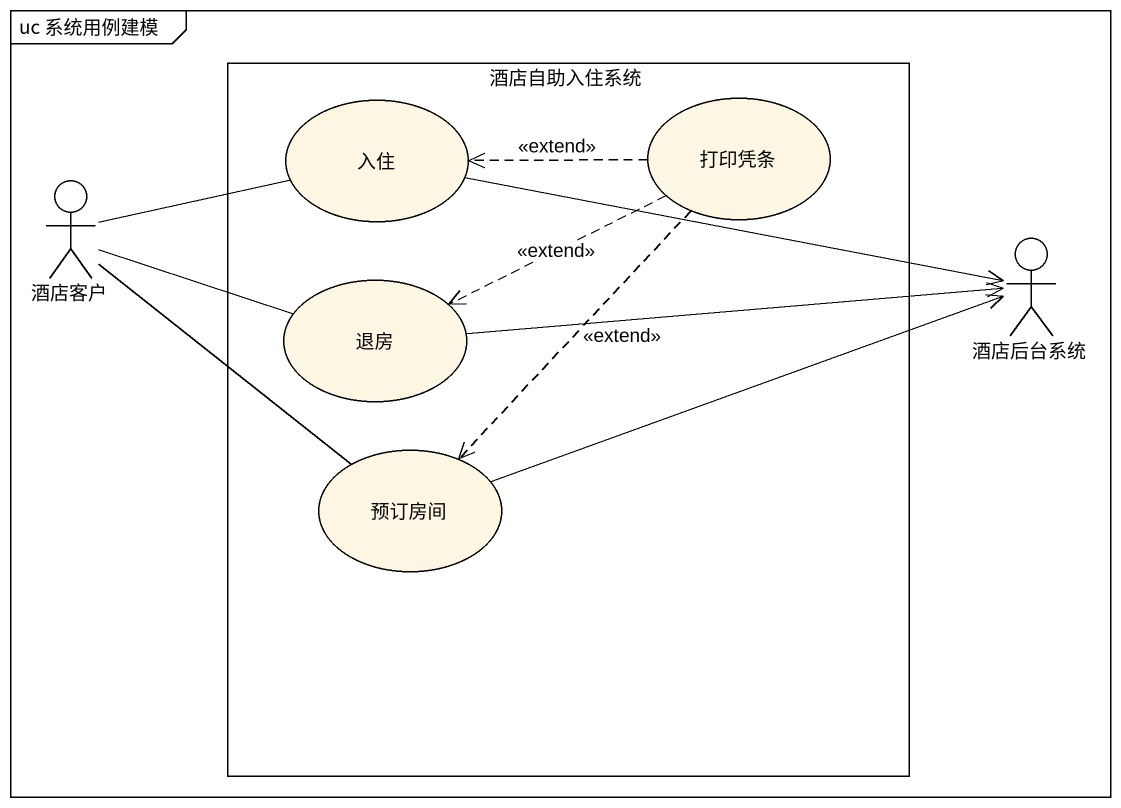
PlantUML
@startuml
mainframe uc 系统用例建模
rectangle 酒店自助入住系统 {
  usecase 入住
  usecase 打印凭条
  usecase 退房
  usecase 预订房间
}
actor 酒店客户
actor 酒店后台系统
入住 -right-> 酒店后台系统
打印凭条 .left.> 入住 : <<extend>>
打印凭条 .left.> 退房 : <<extend>>
打印凭条 ..> 预订房间 : <<extend>>
酒店客户 -right- 入住
酒店客户 -right- 入住
酒店客户 -right- 退房
酒店客户 -- 预订房间
退房 -right-> 酒店后台系统
预订房间 -right-> 酒店后台系统
@enduml
